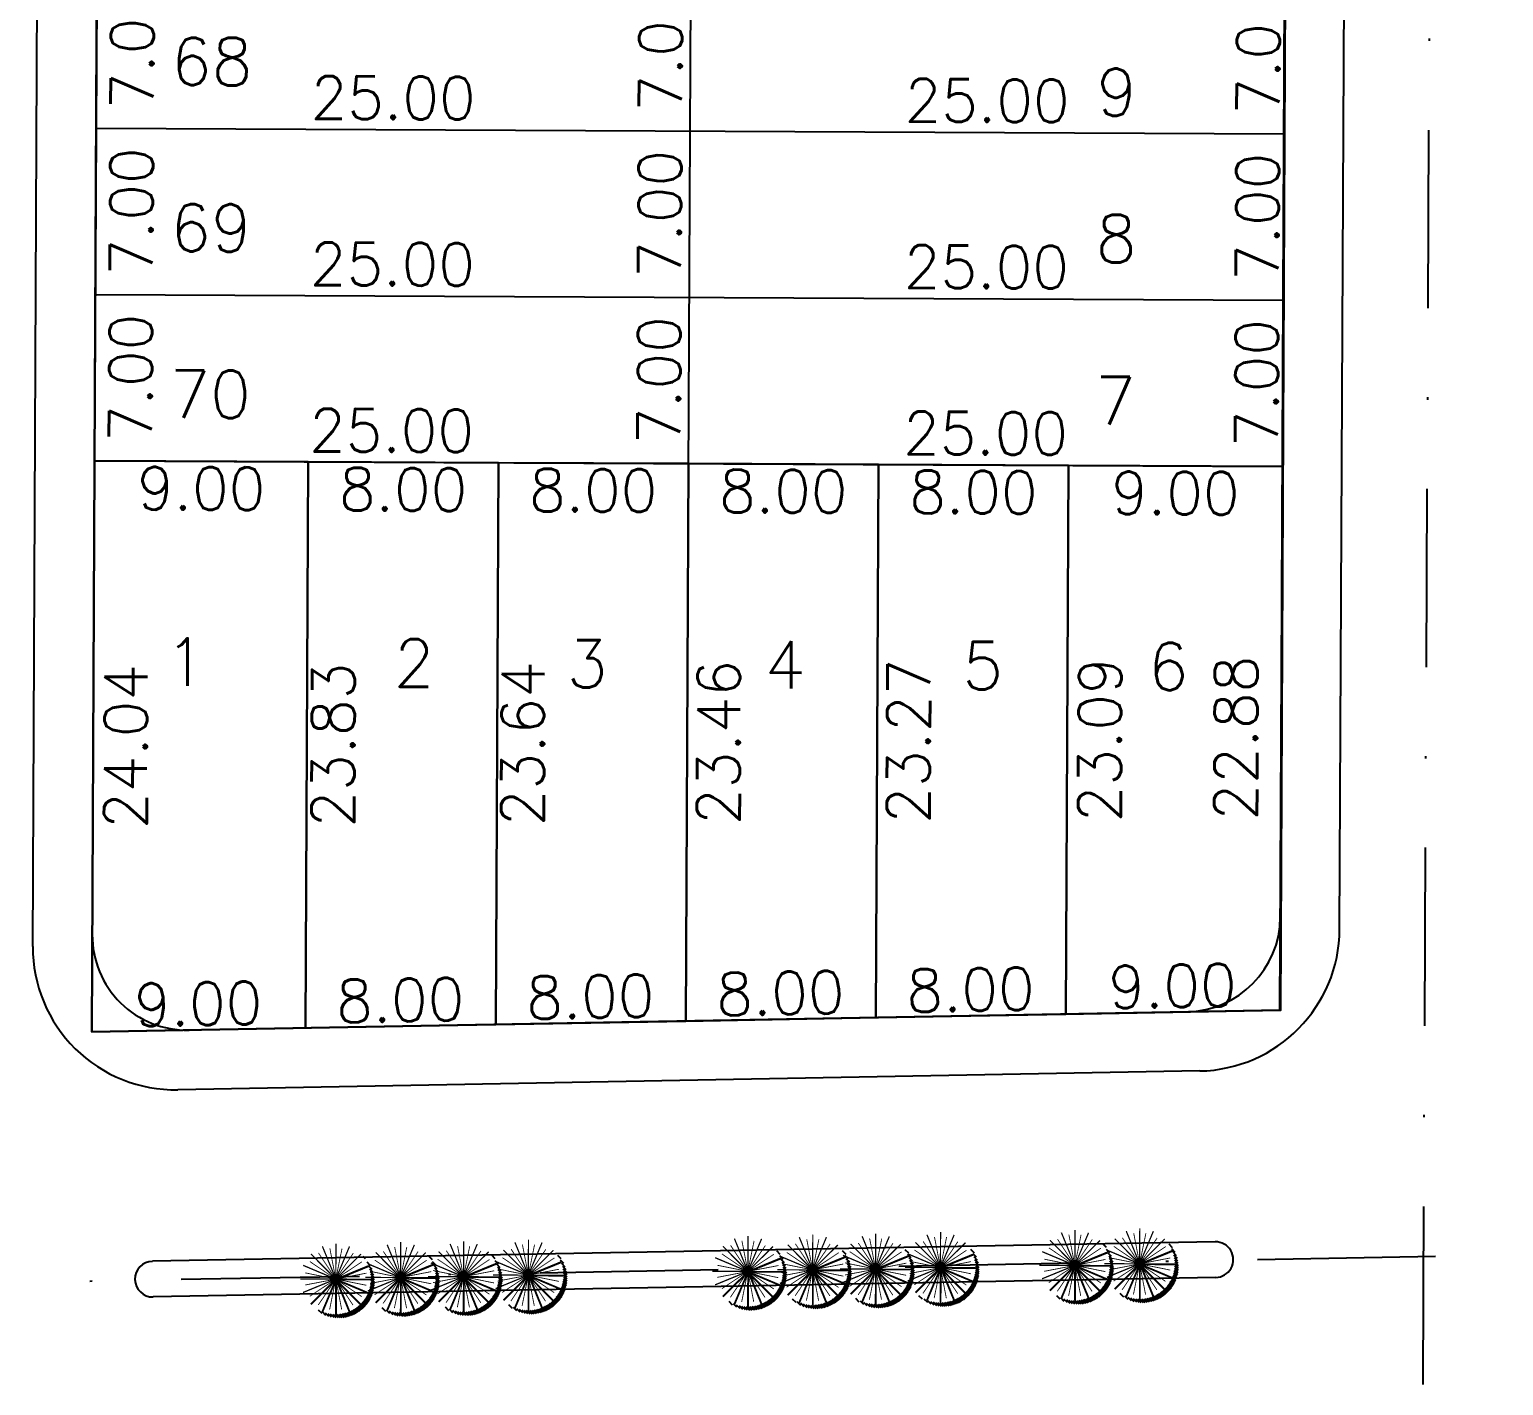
# Model space of a CAD drawing. Header units: millimetres. Extents: x -4430026 to 4783824, y 584 to 9593110.
# Drawn here: x 2863.5 to 2925.5, y 1691.5 to 1748.6 of the extents above; entities that cross this region are included whole.
import ezdxf
from ezdxf.enums import TextEntityAlignment as Align

# ---------------------------------------------------------------- set-up
doc = ezdxf.new("R2010")
doc.units = ezdxf.units.MM
doc.linetypes.add('DASHDOT', pattern=[1, 0.5, -0.25, 0, -0.25])
doc.linetypes.add('HIDDEN2', pattern=[0.1875, 0.125, -0.0625])
for name, color, linetype in [('boundary filipe', 6, 'Continuous'), ('BOUNDARY LOTES', 2, 'Continuous'), ('Calçada', 1, 'Continuous'), ('Cota', 8, 'Continuous'), ('COTAS', 8, 'Continuous'), ('curvas', 4, 'Continuous'), ('Lotes', 2, 'Continuous'), ('Numero de lotes', 5, 'Continuous'), ('PAI_pDYD', 72, 'Continuous'), ('Projeção', 8, 'HIDDEN2'), ('QUADRA', 4, 'Continuous')]:
    doc.layers.add(name, color=color, linetype=linetype)
doc.styles.add('arcad1', font='romans.shx')
doc.styles.add('ROMANS', font='romans.shx')
doc.dimstyles.new('BOLA100', dxfattribs={"dimscale": 0, "dimtxt": 1.9, "dimasz": 0.18, "dimexe": 0.18, "dimexo": 0.063, "dimgap": 0, "dimtad": 1, "dimzin": 4, "dimdsep": 46, "dimtxsty": 'ROMANS', "dimcen": 0.09, "dimse1": 1, "dimse2": 1, "dimsd1": 1, "dimsd2": 1, "dimclrt": 256, "dimaunit": 1, "dimadec": 4, "dimazin": 0, "dimtfac": 1.2, "dimtix": 1, "dimtmove": 2, "dimatfit": 3, "dimfxl": 1, "dimtvp": 2, "dimtolj": 1, "dimtzin": 4, "dimarcsym": 0})
doc.dimstyles.get("Standard").update_dxf_attribs({"dimtxt": 0.18, "dimasz": 0.18, "dimexe": 0.18, "dimexo": 0.0625, "dimgap": 0.09, "dimtad": 0, "dimtih": 1, "dimtoh": 1, "dimdec": 4, "dimzin": 0, "dimdsep": 46, "dimtxsty": 'Standard', "dimcen": 0.09, "dimadec": 0, "dimazin": 0, "dimtfac": 1, "dimtdec": 4, "dimtofl": 0, "dimtmove": 0, "dimatfit": 3, "dimfxl": 1, "dimtolj": 1, "dimtzin": 0, "dimarcsym": 0})

# ---------------------------------------------------------------- blocks, each defined once
blk = doc.blocks.new('PALMEIRA_PROPOSTA')
at = {"linetype": 'Continuous'}
h = blk.add_hatch(dxfattribs=at)
h.set_pattern_fill('_USER', color=250, scale=0.168035, angle=315, style=0, pattern_type=0)
h.set_pattern_definition([(315, (-2.75975, -4.60628), (0.1188187, 0.1188187), [])])
h.paths.add_polyline_path([(4.61, -0.41, 0.216766), (3.17, 2.76, -0.18118), (4.2, 0, -0.643702), (-2.76, -3.17, 0.693222)])
blk.add_hatch(color=1, dxfattribs=at).paths.add_polyline_path([(-0.4, 0, 1), (0.4, 0, 1)])
at = {"color": 98, "linetype": 'Continuous', "const_width": 0.15}
for points in [[(-1.61, 3.88), (-0.15, 0.37)], [(0, 4.2), (0, 0.4)], [(1.61, 3.88), (0.15, 0.37)], [(-2.97, 2.97), (-0.28, 0.28)], [(2.97, 2.97), (0.28, 0.28)], [(-4.2, 0), (-0.4, 0)], [(-3.88, 1.61), (-0.37, 0.15)], [(3.88, 1.61), (0.37, 0.15)], [(4.2, 0), (0.4, 0)], [(-3.88, -1.61), (-0.37, -0.15)], [(-2.97, -2.97), (-0.28, -0.28)], [(-1.61, -3.88), (-0.15, -0.37)], [(0, -4.2), (0, -0.4)], [(1.61, -3.88), (0.15, -0.37)], [(2.97, -2.97), (0.28, -0.28)], [(3.88, -1.61), (0.37, -0.15)]]:
    blk.add_lwpolyline(points, dxfattribs=at)
at = {"color": 96, "linetype": 'Continuous', "const_width": 0.1}
for points in [[(-0.72, 3.63), (-0.08, 0.39)], [(0.72, 3.63), (0.08, 0.39)], [(-3.08, 2.06), (-0.33, 0.22)], [(-2.06, 3.08), (-0.22, 0.33)], [(2.06, 3.08), (0.22, 0.33)], [(3.08, 2.06), (0.33, 0.22)], [(-3.63, 0.72), (-0.39, 0.08)], [(3.63, 0.72), (0.39, 0.08)], [(-3.63, -0.72), (-0.39, -0.08)], [(-3.08, -2.06), (-0.33, -0.22)], [(-2.06, -3.08), (-0.22, -0.33)], [(-0.72, -3.63), (-0.08, -0.39)], [(0.72, -3.63), (0.08, -0.39)], [(2.06, -3.08), (0.22, -0.33)], [(3.08, -2.06), (0.33, -0.22)], [(3.63, -0.72), (0.39, -0.08)]]:
    blk.add_lwpolyline(points, dxfattribs=at)
at = {"color": 98, "linetype": 'Continuous', "true_color": 0x001a00, "const_width": 0.15}
for points in [[(3.92, 1.52), (0.4, 0.07)], [(4.2, -0.07), (0.4, -0.07)], [(-2.92, -3.02), (-0.23, -0.34)], [(-1.54, -3.91), (-0.09, -0.4)], [(0.07, -4.2), (0.07, -0.4)], [(1.68, -3.85), (0.23, -0.34)], [(2.92, -3.02), (0.23, -0.33)], [(3.85, -1.67), (0.34, -0.21)]]:
    blk.add_lwpolyline(points, dxfattribs=at)
at = {"color": 1, "linetype": 'Continuous'}
blk.add_circle((0, 0), 0.4, dxfattribs=at)
blk = doc.blocks.new('*D13698')
at = {"layer": 'DEFPOINTS', "color": 0, "linetype": 'ByBlock'}
for p in [(2984.351, 1698.099), (2922.145, 1696.947), (2922.145, 1696.947)]:
    blk.add_point(p, dxfattribs=at)
at = {"layer": 'COTAS', "linetype": 'ByBlock', "insert": (2953.231, 1698.473), "char_height": 1.9, "attachment_point": 5, "rotation": 1.06117, "style": 'ROMANS'}
blk.add_mtext('\\A1;62.22', dxfattribs=at)
blk = doc.blocks.new('*D13704')
at = {"layer": 'DEFPOINTS', "color": 0, "linetype": 'ByBlock'}
for p in [(2922.145, 1696.947), (2921.261, 1510.365), (2921.261, 1510.365)]:
    blk.add_point(p, dxfattribs=at)
at = {"layer": 'COTAS', "linetype": 'ByBlock', "insert": (2919.945, 1603.692), "char_height": 1.9, "attachment_point": 5, "rotation": 89.72858, "style": 'ROMANS'}
blk.add_mtext('\\A1;186.58', dxfattribs=at)
blk = doc.blocks.new('*D14046')
at = {"layer": 'DEFPOINTS', "color": 0, "linetype": 'ByBlock'}
for p in [(2923.411, 1964.189), (2922.145, 1696.947), (2924.255, 1696.937)]:
    blk.add_point(p, dxfattribs=at)
at = {"layer": 'COTAS', "linetype": 'ByBlock', "insert": (2923.938, 1830.562), "char_height": 1.9, "attachment_point": 5, "rotation": 89.72858, "style": 'ROMANS'}
blk.add_mtext('\\A1;267.25', dxfattribs=at)
blk = doc.blocks.new('*D12173')
at = {"layer": 'DEFPOINTS', "color": 0}
for p in [(2866.089, 1706.405), (2875.09, 1706.57), (2875.136, 1704.071)]:
    blk.add_point(p, dxfattribs=at)
at = {"layer": 'Cota', "color": 41, "insert": (2870.569, 1707.587), "char_height": 1.8, "attachment_point": 5, "rotation": 1.0519, "style": 'ROMANS'}
blk.add_mtext('\\A1;9.00', dxfattribs=at)
blk = doc.blocks.new('*D12174')
at = {"layer": 'DEFPOINTS', "color": 0}
for p in [(2875.09, 1706.57), (2883.091, 1706.717), (2883.137, 1704.218)]:
    blk.add_point(p, dxfattribs=at)
at = {"layer": 'Cota', "color": 41, "insert": (2879.07, 1707.743), "char_height": 1.8, "attachment_point": 5, "rotation": 1.0519, "style": 'ROMANS'}
blk.add_mtext('\\A1;8.00', dxfattribs=at)
blk = doc.blocks.new('*D12175')
at = {"layer": 'DEFPOINTS', "color": 0}
for p in [(2891.092, 1706.864), (2883.091, 1706.717), (2891.138, 1704.364)]:
    blk.add_point(p, dxfattribs=at)
at = {"layer": 'Cota', "color": 41, "insert": (2887.071, 1707.89), "char_height": 1.8, "attachment_point": 5, "rotation": 1.0519, "style": 'ROMANS'}
blk.add_mtext('\\A1;8.00', dxfattribs=at)
blk = doc.blocks.new('*D12176')
at = {"layer": 'DEFPOINTS', "color": 0}
for p in [(2891.092, 1706.864), (2899.092, 1707.011), (2899.138, 1704.511)]:
    blk.add_point(p, dxfattribs=at)
at = {"layer": 'Cota', "color": 41, "insert": (2895.072, 1708.037), "char_height": 1.8, "attachment_point": 5, "rotation": 1.0519, "style": 'ROMANS'}
blk.add_mtext('\\A1;8.00', dxfattribs=at)
blk = doc.blocks.new('*D12177')
at = {"layer": 'DEFPOINTS', "color": 0}
for p in [(2899.092, 1707.011), (2907.093, 1707.158), (2907.139, 1704.658)]:
    blk.add_point(p, dxfattribs=at)
at = {"layer": 'Cota', "color": 41, "insert": (2903.073, 1708.184), "char_height": 1.8, "attachment_point": 5, "rotation": 1.0519, "style": 'ROMANS'}
blk.add_mtext('\\A1;8.00', dxfattribs=at)
blk = doc.blocks.new('*D12178')
at = {"layer": 'DEFPOINTS', "color": 0}
for p in [(2907.093, 1707.158), (2916.094, 1707.323), (2916.14, 1704.824)]:
    blk.add_point(p, dxfattribs=at)
at = {"layer": 'Cota', "color": 41, "insert": (2911.574, 1708.34), "char_height": 1.8, "attachment_point": 5, "rotation": 1.0519, "style": 'ROMANS'}
blk.add_mtext('\\A1;9.00', dxfattribs=at)
blk = doc.blocks.new('*D12179')
at = {"layer": 'DEFPOINTS', "color": 0}
for p in [(2866.203, 1730.44), (2875.203, 1730.398), (2875.181, 1725.654)]:
    blk.add_point(p, dxfattribs=at)
at = {"layer": 'Cota', "color": 41, "insert": (2870.698, 1729.275), "char_height": 1.8, "attachment_point": 5, "rotation": 359.72858, "style": 'ROMANS'}
blk.add_mtext('\\A1;9.00', dxfattribs=at)
blk = doc.blocks.new('*D12180')
at = {"layer": 'DEFPOINTS', "color": 0}
for p in [(2875.203, 1730.398), (2883.203, 1730.36), (2883.18, 1725.616)]:
    blk.add_point(p, dxfattribs=at)
at = {"layer": 'Cota', "color": 41, "insert": (2879.198, 1729.235), "char_height": 1.8, "attachment_point": 5, "rotation": 359.72858, "style": 'ROMANS'}
blk.add_mtext('\\A1;8.00', dxfattribs=at)
blk = doc.blocks.new('*D12181')
at = {"layer": 'DEFPOINTS', "color": 0}
for p in [(2883.203, 1730.36), (2891.203, 1730.322), (2891.18, 1725.578)]:
    blk.add_point(p, dxfattribs=at)
at = {"layer": 'Cota', "color": 41, "insert": (2887.197, 1729.197), "char_height": 1.8, "attachment_point": 5, "rotation": 359.72858, "style": 'ROMANS'}
blk.add_mtext('\\A1;8.00', dxfattribs=at)
blk = doc.blocks.new('*D12182')
at = {"layer": 'DEFPOINTS', "color": 0}
for p in [(2891.203, 1730.322), (2899.203, 1730.284), (2899.18, 1725.54)]:
    blk.add_point(p, dxfattribs=at)
at = {"layer": 'Cota', "color": 41, "insert": (2895.197, 1729.159), "char_height": 1.8, "attachment_point": 5, "rotation": 359.72858, "style": 'ROMANS'}
blk.add_mtext('\\A1;8.00', dxfattribs=at)
blk = doc.blocks.new('*D12183')
at = {"layer": 'DEFPOINTS', "color": 0}
for p in [(2899.203, 1730.284), (2907.203, 1730.246), (2907.18, 1725.502)]:
    blk.add_point(p, dxfattribs=at)
at = {"layer": 'Cota', "color": 41, "insert": (2903.197, 1729.121), "char_height": 1.8, "attachment_point": 5, "rotation": 359.72858, "style": 'ROMANS'}
blk.add_mtext('\\A1;8.00', dxfattribs=at)
blk = doc.blocks.new('*D12184')
at = {"layer": 'DEFPOINTS', "color": 0}
for p in [(2907.203, 1730.246), (2916.203, 1730.203), (2916.18, 1725.46)]:
    blk.add_point(p, dxfattribs=at)
at = {"layer": 'Cota', "color": 41, "insert": (2911.697, 1729.081), "char_height": 1.8, "attachment_point": 5, "rotation": 359.72858, "style": 'ROMANS'}
blk.add_mtext('\\A1;9.00', dxfattribs=at)
blk = doc.blocks.new('*D12185')
at = {"layer": 'DEFPOINTS', "color": 0}
for p in [(2866.203, 1730.44), (2871.174, 1730.417), (2866.089, 1706.405)]:
    blk.add_point(p, dxfattribs=at)
at = {"layer": 'Cota', "color": 41, "insert": (2867.517, 1718.416), "char_height": 1.8, "attachment_point": 5, "rotation": 89.72858, "style": 'ROMANS'}
blk.add_mtext('\\A1;24.04', dxfattribs=at)
blk = doc.blocks.new('*D12186')
at = {"layer": 'DEFPOINTS', "color": 0}
for p in [(2875.203, 1730.398), (2879.905, 1730.375), (2875.09, 1706.57)]:
    blk.add_point(p, dxfattribs=at)
at = {"layer": 'Cota', "color": 41, "insert": (2876.249, 1718.479), "char_height": 1.8, "attachment_point": 5, "rotation": 89.72858, "style": 'ROMANS'}
blk.add_mtext('\\A1;23.83', dxfattribs=at)
blk = doc.blocks.new('*D12187')
at = {"layer": 'DEFPOINTS', "color": 0}
for p in [(2883.203, 1730.36), (2883.091, 1706.717), (2887.775, 1706.695)]:
    blk.add_point(p, dxfattribs=at)
at = {"layer": 'Cota', "color": 41, "insert": (2884.231, 1718.533), "char_height": 1.8, "attachment_point": 5, "rotation": 89.72858, "style": 'ROMANS'}
blk.add_mtext('\\A1;23.64', dxfattribs=at)
blk = doc.blocks.new('*D12188')
at = {"layer": 'DEFPOINTS', "color": 0}
for p in [(2891.203, 1730.322), (2891.092, 1706.864), (2896.017, 1706.841)]:
    blk.add_point(p, dxfattribs=at)
at = {"layer": 'Cota', "color": 41, "insert": (2892.472, 1718.587), "char_height": 1.8, "attachment_point": 5, "rotation": 89.72858, "style": 'ROMANS'}
blk.add_mtext('\\A1;23.46', dxfattribs=at)
blk = doc.blocks.new('*D12189')
at = {"layer": 'DEFPOINTS', "color": 0}
for p in [(2899.203, 1730.284), (2899.092, 1707.011), (2904.01, 1706.988)]:
    blk.add_point(p, dxfattribs=at)
at = {"layer": 'Cota', "color": 41, "insert": (2900.465, 1718.641), "char_height": 1.8, "attachment_point": 5, "rotation": 89.72858, "style": 'ROMANS'}
blk.add_mtext('\\A1;23.27', dxfattribs=at)
blk = doc.blocks.new('*D12190')
at = {"layer": 'DEFPOINTS', "color": 0}
for p in [(2907.203, 1730.246), (2907.093, 1707.158), (2912.06, 1707.134)]:
    blk.add_point(p, dxfattribs=at)
at = {"layer": 'Cota', "color": 41, "insert": (2908.515, 1718.695), "char_height": 1.8, "attachment_point": 5, "rotation": 89.72858, "style": 'ROMANS'}
blk.add_mtext('\\A1;23.09', dxfattribs=at)
blk = doc.blocks.new('*D12191')
at = {"layer": 'DEFPOINTS', "color": 0}
for p in [(2916.203, 1730.203), (2916.094, 1707.323), (2917.791, 1707.315)]:
    blk.add_point(p, dxfattribs=at)
at = {"layer": 'Cota', "color": 41, "insert": (2914.245, 1718.772), "char_height": 1.8, "attachment_point": 5, "rotation": 89.72858, "style": 'ROMANS'}
blk.add_mtext('\\A1;22.88', dxfattribs=at)
blk = doc.blocks.new('*D12192')
at = {"layer": 'DEFPOINTS', "color": 0}
for p in [(2866.203, 1730.44), (2891.203, 1730.322), (2891.192, 1728.058)]:
    blk.add_point(p, dxfattribs=at)
at = {"layer": 'Cota', "color": 41, "insert": (2878.709, 1731.717), "char_height": 1.8, "attachment_point": 5, "rotation": 359.72858, "style": 'ROMANS'}
blk.add_mtext('\\A1;25.00', dxfattribs=at)
blk = doc.blocks.new('*D12193')
at = {"layer": 'DEFPOINTS', "color": 0}
for p in [(2891.203, 1730.322), (2916.203, 1730.203), (2916.192, 1727.94)]:
    blk.add_point(p, dxfattribs=at)
at = {"layer": 'Cota', "color": 41, "insert": (2903.709, 1731.599), "char_height": 1.8, "attachment_point": 5, "rotation": 359.72858, "style": 'ROMANS'}
blk.add_mtext('\\A1;25.00', dxfattribs=at)
blk = doc.blocks.new('*D12194')
at = {"layer": 'DEFPOINTS', "color": 0}
for p in [(2866.236, 1737.44), (2871.343, 1737.416), (2866.203, 1730.44)]:
    blk.add_point(p, dxfattribs=at)
at = {"layer": 'Cota', "color": 41, "insert": (2867.726, 1733.933), "char_height": 1.8, "attachment_point": 5, "rotation": 89.72858, "style": 'ROMANS'}
blk.add_mtext('\\A1;7.00', dxfattribs=at)
blk = doc.blocks.new('*D12195')
at = {"layer": 'DEFPOINTS', "color": 0}
for p in [(2889.351, 1737.331), (2889.318, 1730.331), (2893.547, 1730.311)]:
    blk.add_point(p, dxfattribs=at)
at = {"layer": 'Cota', "color": 41, "insert": (2889.964, 1733.828), "char_height": 1.8, "attachment_point": 5, "rotation": 89.72858, "style": 'ROMANS'}
blk.add_mtext('\\A1;7.00', dxfattribs=at)
blk = doc.blocks.new('*D12196')
at = {"layer": 'DEFPOINTS', "color": 0}
for p in [(2914.521, 1737.211), (2918.736, 1737.191), (2914.488, 1730.211)]:
    blk.add_point(p, dxfattribs=at)
at = {"layer": 'Cota', "color": 41, "insert": (2915.119, 1733.709), "char_height": 1.8, "attachment_point": 5, "rotation": 89.72858, "style": 'ROMANS'}
blk.add_mtext('\\A1;7.00', dxfattribs=at)
blk = doc.blocks.new('*D12197')
at = {"layer": 'DEFPOINTS', "color": 0}
for p in [(2866.236, 1737.44), (2891.236, 1737.322), (2891.225, 1735.058)]:
    blk.add_point(p, dxfattribs=at)
at = {"layer": 'Cota', "color": 41, "insert": (2878.742, 1738.717), "char_height": 1.8, "attachment_point": 5, "rotation": 359.72858, "style": 'ROMANS'}
blk.add_mtext('\\A1;25.00', dxfattribs=at)
blk = doc.blocks.new('*D12198')
at = {"layer": 'DEFPOINTS', "color": 0}
for p in [(2891.236, 1737.322), (2916.236, 1737.203), (2916.225, 1734.94)]:
    blk.add_point(p, dxfattribs=at)
at = {"layer": 'Cota', "color": 41, "insert": (2903.742, 1738.599), "char_height": 1.8, "attachment_point": 5, "rotation": 359.72858, "style": 'ROMANS'}
blk.add_mtext('\\A1;25.00', dxfattribs=at)
blk = doc.blocks.new('*D12199')
at = {"layer": 'DEFPOINTS', "color": 0}
for p in [(2866.269, 1744.44), (2871.376, 1744.416), (2866.236, 1737.44)]:
    blk.add_point(p, dxfattribs=at)
at = {"layer": 'Cota', "color": 41, "insert": (2867.76, 1740.933), "char_height": 1.8, "attachment_point": 5, "rotation": 89.72858, "style": 'ROMANS'}
blk.add_mtext('\\A1;7.00', dxfattribs=at)
blk = doc.blocks.new('*D12200')
at = {"layer": 'DEFPOINTS', "color": 0}
for p in [(2889.384, 1744.331), (2889.351, 1737.331), (2893.58, 1737.311)]:
    blk.add_point(p, dxfattribs=at)
at = {"layer": 'Cota', "color": 41, "insert": (2889.997, 1740.828), "char_height": 1.8, "attachment_point": 5, "rotation": 89.72858, "style": 'ROMANS'}
blk.add_mtext('\\A1;7.00', dxfattribs=at)
blk = doc.blocks.new('*D12201')
at = {"layer": 'DEFPOINTS', "color": 0}
for p in [(2914.554, 1744.211), (2918.769, 1744.191), (2914.521, 1737.211)]:
    blk.add_point(p, dxfattribs=at)
at = {"layer": 'Cota', "color": 41, "insert": (2915.152, 1740.708), "char_height": 1.8, "attachment_point": 5, "rotation": 89.72858, "style": 'ROMANS'}
blk.add_mtext('\\A1;7.00', dxfattribs=at)
blk = doc.blocks.new('*D12202')
at = {"layer": 'DEFPOINTS', "color": 0}
for p in [(2866.269, 1744.44), (2891.269, 1744.322), (2891.258, 1742.058)]:
    blk.add_point(p, dxfattribs=at)
at = {"layer": 'Cota', "color": 41, "insert": (2878.776, 1745.717), "char_height": 1.8, "attachment_point": 5, "rotation": 359.72858, "style": 'ROMANS'}
blk.add_mtext('\\A1;25.00', dxfattribs=at)
blk = doc.blocks.new('*D12203')
at = {"layer": 'DEFPOINTS', "color": 0}
for p in [(2891.269, 1744.322), (2916.269, 1744.203), (2916.258, 1741.94)]:
    blk.add_point(p, dxfattribs=at)
at = {"layer": 'Cota', "color": 41, "insert": (2903.775, 1745.599), "char_height": 1.8, "attachment_point": 5, "rotation": 359.72858, "style": 'ROMANS'}
blk.add_mtext('\\A1;25.00', dxfattribs=at)
blk = doc.blocks.new('*D12204')
at = {"layer": 'DEFPOINTS', "color": 0}
for p in [(2866.303, 1751.44), (2871.409, 1751.416), (2866.269, 1744.44)]:
    blk.add_point(p, dxfattribs=at)
at = {"layer": 'Cota', "color": 41, "insert": (2867.793, 1747.933), "char_height": 1.8, "attachment_point": 5, "rotation": 89.72858, "style": 'ROMANS'}
blk.add_mtext('\\A1;7.00', dxfattribs=at)
blk = doc.blocks.new('*D12205')
at = {"layer": 'DEFPOINTS', "color": 0}
for p in [(2889.417, 1751.33), (2889.384, 1744.331), (2893.613, 1744.311)]:
    blk.add_point(p, dxfattribs=at)
at = {"layer": 'Cota', "color": 41, "insert": (2890.03, 1747.828), "char_height": 1.8, "attachment_point": 5, "rotation": 89.72858, "style": 'ROMANS'}
blk.add_mtext('\\A1;7.00', dxfattribs=at)
blk = doc.blocks.new('*D12206')
at = {"layer": 'DEFPOINTS', "color": 0}
for p in [(2914.587, 1751.211), (2918.802, 1751.191), (2914.554, 1744.211)]:
    blk.add_point(p, dxfattribs=at)
at = {"layer": 'Cota', "color": 41, "insert": (2915.185, 1747.708), "char_height": 1.8, "attachment_point": 5, "rotation": 89.72858, "style": 'ROMANS'}
blk.add_mtext('\\A1;7.00', dxfattribs=at)

msp = doc.modelspace()

# ---------------------------------------------------------------- linework, layer by layer
at = {"layer": 'boundary filipe', "linetype": 'ByBlock'}
for p, q in [((2916.101, 1708.871, 2.439), (2917.282, 1957.978, 2.439)), ((2867.277, 1957.081, 2.439), (2866.097, 1707.953, 2.439))]:
    msp.add_line(p, q, dxfattribs=at)
at = {"layer": 'boundary filipe', "elevation": 2.439}
msp.add_lwpolyline([(2917.282, 1957.978), (2867.277, 1957.081), (2866.089, 1706.405), (2916.13, 1707.324), (2917.282, 1957.978)], dxfattribs=at)
at = {"layer": 'BOUNDARY LOTES', "elevation": 2.439}
for points in [[(2866.089, 1706.405), (2875.09, 1706.57), (2875.203, 1730.398), (2866.203, 1730.44), (2866.089, 1706.405)], [(2875.09, 1706.57), (2883.091, 1706.717), (2883.203, 1730.36), (2875.203, 1730.398), (2875.09, 1706.57)], [(2883.091, 1706.717), (2891.092, 1706.864), (2891.203, 1730.322), (2883.203, 1730.36), (2883.091, 1706.717)], [(2891.092, 1706.864), (2899.092, 1707.011), (2899.203, 1730.284), (2891.203, 1730.322), (2891.092, 1706.864)], [(2899.092, 1707.011), (2907.093, 1707.158), (2907.203, 1730.246), (2899.203, 1730.284), (2899.092, 1707.011)], [(2907.093, 1707.158), (2916.094, 1707.323), (2916.203, 1730.203), (2907.203, 1730.246), (2907.093, 1707.158)]]:
    msp.add_lwpolyline(points, dxfattribs=at)
at = {"layer": 'Calçada'}
for p, q in [((2918.61, 1710.731, 2.439), (2919.765, 1954.386, 2.439)), ((2863.606, 1709.999, 2.439), (2864.761, 1953.671, 2.439)), ((2912.721, 1704.761, 2.439), (2869.716, 1703.971, 2.439)), ((2913.371, 1697.571, 2.439), (2868.641, 1696.75, 2.439)), ((2913.371, 1697.571, 2.439), (2868.641, 1696.75, 2.439)), ((2913.398, 1696.072, 2.439), (2868.669, 1695.251, 2.439)), ((2913.398, 1696.072, 2.439), (2868.669, 1695.251, 2.439))]:
    msp.add_line(p, q, dxfattribs=at)
for centre, start, end in [((2912.61, 1710.76, 2.439), 271.0519, 359.72858), ((2869.606, 1709.97, 2.439), 179.72858, 271.0519)]:
    msp.add_arc(centre, 6, start, end, dxfattribs=at)
for centre, start_param, end_param in [((2913.385, 1696.822, 2.439), 1.593777, 4.73537), ((2913.385, 1696.822, 2.439), 1.593777, 4.73537), ((2868.655, 1696, 2.439), 4.73549, 7.877082), ((2868.655, 1696, 2.439), 4.73549, 7.877082)]:
    msp.add_ellipse(centre, major_axis=(-0.75, 0.004), ratio=0.99981, start_param=start_param, end_param=end_param, dxfattribs=at)
at = {"layer": 'curvas'}
for centre, start, end in [((2912.113, 1711.251, 2.439), 271.0519, 359.72858), ((2870.109, 1710.479, 2.439), 179.72858, 271.0519)]:
    msp.add_arc(centre, 4, start, end, dxfattribs=at)
at = {"layer": 'Lotes'}
for p, q in [((2891.092, 1706.864, 2.439), (2892.279, 1957.529, 2.439)), ((2866.269, 1744.44, 2.439), (2916.269, 1744.203, 2.439)), ((2866.236, 1737.44, 2.439), (2916.236, 1737.203, 2.439)), ((2866.236, 1737.44, 2.439), (2916.236, 1737.203, 2.439)), ((2866.203, 1730.44, 2.439), (2916.203, 1730.203, 2.439)), ((2866.203, 1730.44, 2.439), (2916.203, 1730.203, 2.439)), ((2875.09, 1706.57, 2.439), (2875.203, 1730.398, 2.439)), ((2883.091, 1706.717, 2.439), (2883.203, 1730.36, 2.439)), ((2899.092, 1707.011, 2.439), (2899.203, 1730.284, 2.439)), ((2907.093, 1707.158, 2.439), (2907.203, 1730.246, 2.439))]:
    msp.add_line(p, q, dxfattribs=at)
at = {"layer": 'Projeção', "linetype": 'DASHDOT', "ltscale": 15}
for p, q in [((2921.261, 1510.365, 2.439), (2923.411, 1964.189, 2.439)), ((3224.597, 1702.549, 2.439), (2859.939, 1695.795, 2.439))]:
    msp.add_line(p, q, dxfattribs=at)
at = {"layer": 'QUADRA', "elevation": 2.439}
msp.add_lwpolyline([(2916.094, 1707.323), (2866.089, 1706.405), (2867.277, 1957.081), (2917.282, 1957.978), (2916.094, 1707.323)], close=True, dxfattribs=at)

# ---------------------------------------------------------------- block references
at = {"layer": 'PAI_pDYD', "color": 2, "xscale": 0.3550421296895795, "yscale": 0.3550421296895365, "zscale": 0.3550421296895365, "rotation": 359.7285806882999}
for p in [(2907.465, 1696.579, 2.439), (2910.193, 1696.643, 2.439), (2876.36, 1696.003, 2.439), (2879.088, 1696.067, 2.439), (2881.736, 1696.102, 2.439), (2884.464, 1696.167, 2.439), (2893.703, 1696.324, 2.439), (2896.431, 1696.388, 2.439), (2899.079, 1696.423, 2.439), (2901.807, 1696.488, 2.439)]:
    msp.add_blockref('PALMEIRA_PROPOSTA', p, dxfattribs=at)

# ---------------------------------------------------------------- texts
at = {"layer": 'Numero de lotes', "style": 'arcad1'}
for s, p in [('68', (2871.14, 1747.243, 2.439)), ('9', (2909.234, 1745.955, 2.439)), ('69', (2871.106, 1740.243, 2.439)), ('8', (2909.205, 1739.789, 2.439)), ('70', (2871.073, 1733.243, 2.439)), ('7', (2909.172, 1732.974, 2.439)), ('1', (2870.033, 1721.976, 2.439)), ('2', (2879.659, 1721.931, 2.439)), ('3', (2886.944, 1721.896, 2.439)), ('4', (2895.27, 1721.857, 2.439)), ('5', (2903.594, 1721.818, 2.439)), ('6', (2911.399, 1721.781, 2.439))]:
    msp.add_text(s, height=2, rotation=359.72858, dxfattribs=at).set_placement(p, align=Align.MIDDLE_CENTER)

# ---------------------------------------------------------------- dimensions: what is measured, and where the dimension line sits
at = {"layer": 'Cota'}
for p1, p2, distance, picture, middle in [((2866.269, 1744.44, 2.439), (2866.303, 1751.44, 2.439), -5.107, '*D12204', (2867.793, 1747.933, 2.439)), ((2889.417, 1751.33, 2.439), (2889.384, 1744.331, 2.439), 4.229, '*D12205', (2890.03, 1747.828, 2.439)), ((2914.554, 1744.211, 2.439), (2914.587, 1751.211, 2.439), -4.215, '*D12206', (2915.185, 1747.708, 2.439)), ((2866.269, 1744.44, 2.439), (2891.269, 1744.322, 2.439), -2.264, '*D12202', (2878.776, 1745.717, 2.439)), ((2866.236, 1737.44, 2.439), (2866.269, 1744.44, 2.439), -5.107, '*D12199', (2867.76, 1740.933, 2.439)), ((2889.384, 1744.331, 2.439), (2889.351, 1737.331, 2.439), 4.229, '*D12200', (2889.997, 1740.828, 2.439)), ((2914.521, 1737.211, 2.439), (2914.554, 1744.211, 2.439), -4.215, '*D12201', (2915.152, 1740.708, 2.439)), ((2866.236, 1737.44, 2.439), (2891.236, 1737.322, 2.439), -2.264, '*D12197', (2878.742, 1738.717, 2.439)), ((2866.203, 1730.44, 2.439), (2866.236, 1737.44, 2.439), -5.107, '*D12194', (2867.726, 1733.933, 2.439)), ((2889.351, 1737.331, 2.439), (2889.318, 1730.331, 2.439), 4.229, '*D12195', (2889.964, 1733.828, 2.439)), ((2914.488, 1730.211, 2.439), (2914.521, 1737.211, 2.439), -4.215, '*D12196', (2915.119, 1733.709, 2.439)), ((2866.203, 1730.44, 2.439), (2891.203, 1730.322, 2.439), -2.264, '*D12192', (2878.709, 1731.717, 2.439)), ((2866.089, 1706.405, 2.439), (2866.203, 1730.44, 2.439), -4.971, '*D12185', (2867.517, 1718.416, 2.439)), ((2866.203, 1730.44, 2.439), (2875.203, 1730.398, 2.439), -4.744, '*D12179', (2870.698, 1729.275, 2.439)), ((2875.09, 1706.57, 2.439), (2875.203, 1730.398, 2.439), -4.702, '*D12186', (2876.249, 1718.479, 2.439)), ((2883.203, 1730.36, 2.439), (2883.091, 1706.717, 2.439), 4.684, '*D12187', (2884.231, 1718.533, 2.439)), ((2891.203, 1730.322, 2.439), (2891.092, 1706.864, 2.439), 4.925, '*D12188', (2892.472, 1718.587, 2.439)), ((2899.203, 1730.284, 2.439), (2899.092, 1707.011, 2.439), 4.918, '*D12189', (2900.465, 1718.641, 2.439)), ((2907.203, 1730.246, 2.439), (2907.093, 1707.158, 2.439), 4.967, '*D12190', (2908.515, 1718.695, 2.439)), ((2916.203, 1730.203, 2.439), (2916.094, 1707.323, 2.439), 1.697, '*D12191', (2914.245, 1718.772, 2.439)), ((2866.089, 1706.405, 2.439), (2875.09, 1706.57, 2.439), -2.5, '*D12173', (2870.569, 1707.587, 2.439))]:
    dim = msp.add_aligned_dim(p1=p1, p2=p2, distance=distance, dimstyle='Standard', override={"dimtxt": 1.8, "dimexo": 0.063, "dimgap": 0, "dimtih": 0, "dimtoh": 0, "dimdec": 2, "dimzin": 4, "dimtxsty": 'ROMANS', "dimse1": 1, "dimse2": 1, "dimsd1": 1, "dimsd2": 1, "dimclrt": 41, "dimtfac": 1.2, "dimtdec": 2, "dimtix": 1, "dimtofl": 1, "dimtmove": 2, "dimfxl": 0.18, "dimfxlon": 1, "dimtvp": 2, "dimtzin": 4}, dxfattribs=at)
    dim.commit()
    dim.dimension.update_dxf_attribs({"geometry": picture, "text_midpoint": middle})
for base, p1, p2, angle, picture, middle in [((2916.258, 1741.94, 2.439), (2891.269, 1744.322, 2.439), (2916.269, 1744.203, 2.439), 179.72858, '*D12203', (2903.775, 1745.599, 2.439)), ((2916.225, 1734.94, 2.439), (2891.236, 1737.322, 2.439), (2916.236, 1737.203, 2.439), 179.72858, '*D12198', (2903.742, 1738.599, 2.439)), ((2916.192, 1727.94, 2.439), (2891.203, 1730.322, 2.439), (2916.203, 1730.203, 2.439), 179.72858, '*D12193', (2903.709, 1731.599, 2.439)), ((2883.18, 1725.616, 2.439), (2875.203, 1730.398, 2.439), (2883.203, 1730.36, 2.439), 179.72858, '*D12180', (2879.198, 1729.235, 2.439)), ((2891.18, 1725.578, 2.439), (2883.203, 1730.36, 2.439), (2891.203, 1730.322, 2.439), 179.72858, '*D12181', (2887.197, 1729.197, 2.439)), ((2899.18, 1725.54, 2.439), (2891.203, 1730.322, 2.439), (2899.203, 1730.284, 2.439), 179.72858, '*D12182', (2895.197, 1729.159, 2.439)), ((2907.18, 1725.502, 2.439), (2899.203, 1730.284, 2.439), (2907.203, 1730.246, 2.439), 179.72858, '*D12183', (2903.197, 1729.121, 2.439)), ((2916.18, 1725.46, 2.439), (2907.203, 1730.246, 2.439), (2916.203, 1730.203, 2.439), 179.72858, '*D12184', (2911.697, 1729.081, 2.439)), ((2899.138, 1704.511, 2.439), (2891.092, 1706.864, 2.439), (2899.092, 1707.011, 2.439), 181.0519, '*D12176', (2895.072, 1708.037, 2.439)), ((2907.139, 1704.658, 2.439), (2899.092, 1707.011, 2.439), (2907.093, 1707.158, 2.439), 181.0519, '*D12177', (2903.073, 1708.184, 2.439)), ((2916.14, 1704.824, 2.439), (2907.093, 1707.158, 2.439), (2916.094, 1707.323, 2.439), 181.0519, '*D12178', (2911.574, 1708.34, 2.439)), ((2883.137, 1704.218, 2.439), (2875.09, 1706.57, 2.439), (2883.091, 1706.717, 2.439), 181.0519, '*D12174', (2879.07, 1707.743, 2.439)), ((2891.138, 1704.364, 2.439), (2883.091, 1706.717, 2.439), (2891.092, 1706.864, 2.439), 181.0519, '*D12175', (2887.071, 1707.89, 2.439))]:
    dim = msp.add_linear_dim(base=base, p1=p1, p2=p2, angle=angle, dimstyle='Standard', override={"dimtxt": 1.8, "dimexo": 0.063, "dimgap": 0, "dimtih": 0, "dimtoh": 0, "dimdec": 2, "dimzin": 4, "dimtxsty": 'ROMANS', "dimse1": 1, "dimse2": 1, "dimsd1": 1, "dimsd2": 1, "dimclrt": 41, "dimtfac": 1.2, "dimtdec": 2, "dimtix": 1, "dimtofl": 1, "dimtmove": 2, "dimfxl": 0.18, "dimfxlon": 1, "dimtvp": 2, "dimtzin": 4}, dxfattribs=at)
    dim.commit()
    dim.dimension.update_dxf_attribs({"geometry": picture, "text_midpoint": middle})
at = {"layer": 'COTAS', "linetype": 'ByBlock'}
for p1, p2, distance, picture, middle in [((2923.411, 1964.189, 2.4392), (2922.1451, 1696.9468, 2.4392), 2.1104, '*D14046', (2923.9385, 1830.5624, 2.4392)), ((2984.351, 1698.099, 2.439), (2922.145, 1696.947, 2.439), 0, '*D13698', (2953.231, 1698.473, 2.439))]:
    dim = msp.add_aligned_dim(p1=p1, p2=p2, distance=distance, dimstyle='BOLA100', override={"dimscale": 1, "dimfxl": 0.18}, dxfattribs=at)
    dim.commit()
    dim.dimension.update_dxf_attribs({"geometry": picture, "text_midpoint": middle})
dim = msp.add_linear_dim(base=(2921.261, 1510.365, 2.439), p1=(2922.145, 1696.947, 2.439), p2=(2921.261, 1510.365, 2.439), angle=269.72858, dimstyle='BOLA100', override={"dimscale": 1, "dimfxl": 0.18}, dxfattribs=at)
dim.commit()
dim.dimension.update_dxf_attribs({"geometry": '*D13704', "text_midpoint": (2919.945, 1603.692, 2.439), "dimtype": 161})

doc.saveas('drawing.dxf')
